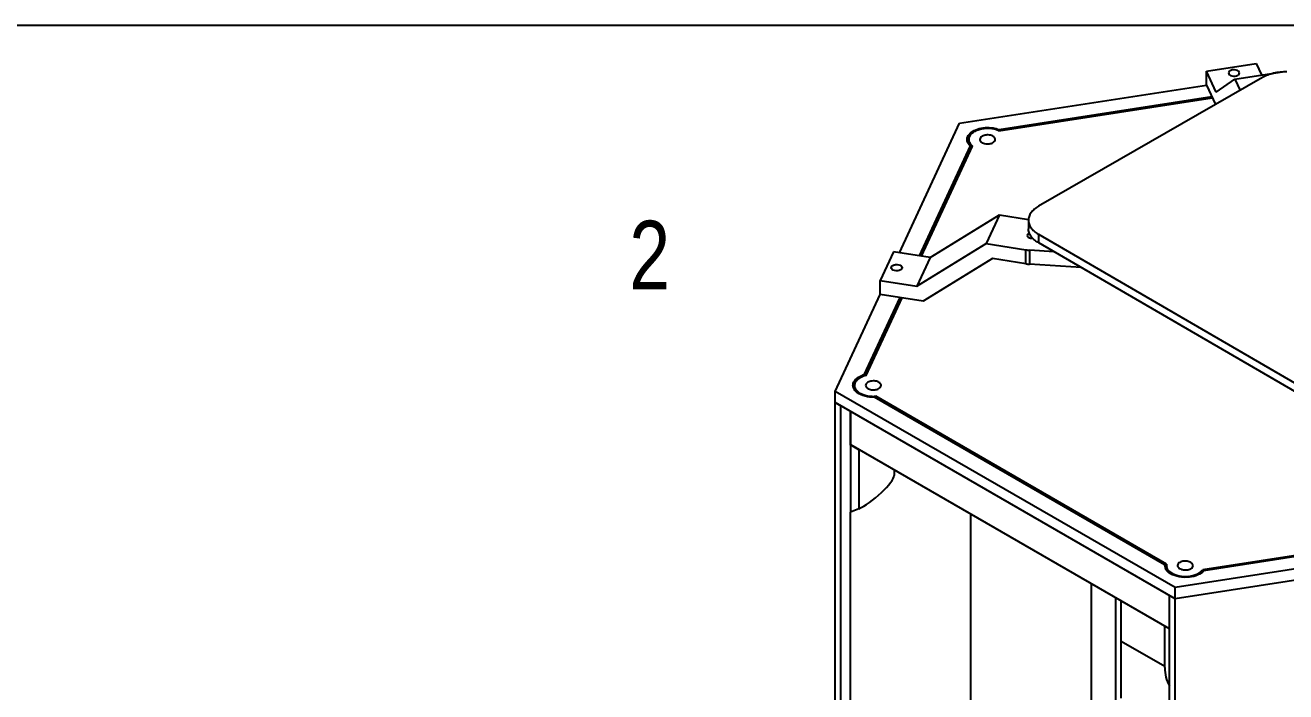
# Model space of a CAD drawing. Header units: millimetres. Extents: x 0 to 1189, y 0 to 841.
# Drawn here: x 350.6 to 717.8, y 646.9 to 841 of the extents above; entities that cross this region are included whole.
import ezdxf

# ---------------------------------------------------------------- set-up
doc = ezdxf.new("R2010")
doc.units = ezdxf.units.MM
doc.header["$LTSCALE"] = 65.395
doc.layers.get('0').update_dxf_attribs({"linetype": 'CONTINUOUS'})
doc.layers.add('AXIS', color=7, linetype='CONTINUOUS')
doc.layers.add('SURFACES', color=7, linetype='CONTINUOUS')
doc.styles.get("Standard").update_dxf_attribs({"font": 'txt', "width": 0.8})

msp = doc.modelspace()

# ---------------------------------------------------------------- linework, layer by layer
at = {"color": 7, "linetype": 'Continuous'}
for p, q in [((0, 841), (1189, 841)), ((694.67, 827.64), (709.16, 829.89)), ((709.16, 829.89), (710.72, 826.52)), ((694.67, 823.56), (694.67, 827.64)), ((697.53, 821.47), (694.67, 827.64)), ((702.95, 825.32), (717.44, 827.56)), ((717.44, 827.56), (717.5, 827.42)), ((710.99, 825.74), (645.77, 788.28)), ((694.67, 823.56), (697.3, 817.88)), ((697.53, 821.47), (702.95, 825.32)), ((702.95, 825.32), (704.48, 822.01)), ((634.26, 810.63), (696.22, 820.22)), ((634.26, 810.27), (634.26, 810.63)), ((611.07, 773.84), (625.93, 805.85)), ((625.93, 804.52), (625.93, 805.85)), ((642.82, 784.19), (642.82, 781.74)), ((645.73, 780.12), (726.84, 733.05)), ((650.28, 775.03), (643.17, 775.47)), ((645.73, 777.67), (726.84, 730.6)), ((658.17, 770.45), (643.17, 771.39)), ((594.99, 739.2), (605.42, 761.67)), ((594.99, 738.86), (594.99, 739.2)), ((586.54, 554.69), (586.54, 731.1)), ((586.54, 731.1), (588.17, 730.16)), ((682.56, 683.82), (597.99, 732.65)), ((588.17, 552.37), (588.17, 730.16)), ((591.11, 718.74), (591.11, 728.46)), ((591.11, 718.97), (591, 718.73)), ((593.46, 717.33), (591.01, 718.75)), ((591.01, 718.73), (591.01, 699.15)), ((683.9, 665.17), (591.11, 718.74)), ((603.7, 711.47), (603.7, 709.82)), ((591, 548.34), (591.01, 699.15)), ((593.46, 700.18), (591.01, 699.15)), ((626.04, 565.61), (626.04, 698.58)), ((732.82, 688.11), (693.91, 682.09)), ((682.55, 683.66), (682.56, 683.82)), ((682.56, 683.66), (682.56, 683.82)), ((661.17, 609), (661.17, 678.29)), ((668.24, 604.92), (668.24, 674.21)), ((669.84, 645.02), (669.84, 673.28)), ((669.84, 661.62), (682.55, 654.28))]:
    msp.add_line(p, q, dxfattribs=at)
at = {"color": 9, "linetype": 'Continuous'}
for p, q in [((645.73, 780.12), (645.73, 777.67)), ((593.46, 717.33), (593.46, 700.18))]:
    msp.add_line(p, q, dxfattribs=at)
at = {"color": 7, "linetype": 'Continuous'}
for centre, radius, start, end in [((648.43, 783.13), 6.04, 224.149, 224.8375), ((597.2, 731.61), 7.91, 106.2371, 110.2979), ((593.73, 736.11), 2.03, 170.5851, 179.9268), ((593.7, 736.11), 2.01, 179.9553, 181.8514), ((684.55, 683.66), 1.99, 179.9348, 181.1371), ((684.56, 683.66), 2.01, 181.1387, 183.7039), ((684.63, 683.66), 2.08, 183.7815, 195.1169), ((684.81, 683.71), 2.26, 195.1439, 204.2469), ((686.81, 685.57), 5.03, 233.2732, 238.7116)]:
    msp.add_arc(centre, radius, start, end, dxfattribs=at)
msp.add_ellipse((597.7, 705.08), major_axis=(5.9, 5.06), ratio=0.218381, start_param=-2.541249, end_param=-0.185054, dxfattribs=at)
for points, knots in [([(701.56, 827.74), (701.49, 827.7), (701.26, 827.55), (701.09, 827.29), (701.09, 827.09)], [0, 0, 0, 0, 0.29449, 1, 1, 1, 1]), ([(701.09, 827.09), (701.09, 826.9), (701.38, 826.46), (702.11, 826.19), (702.98, 826.13), (703.57, 826.3), (703.82, 826.44)], [0, 0, 0, 0, 0.183509, 0.435119, 0.728337, 1, 1, 1, 1]), ([(704.29, 827.09), (704.29, 827.28), (704, 827.72), (703.27, 828), (702.4, 828.05), (701.81, 827.89), (701.56, 827.74)], [0, 0, 0, 0, 0.183509, 0.435119, 0.728337, 1, 1, 1, 1]), ([(703.82, 826.44), (703.89, 826.48), (704.12, 826.63), (704.29, 826.9), (704.29, 827.09)], [0, 0, 0, 0, 0.29449, 1, 1, 1, 1]), ([(718.07, 827.43), (716.78, 827.43), (714.33, 827.17), (711.99, 826.32), (710.99, 825.74)], [0, 0, 0, 0, 0.525401, 1, 1, 1, 1]), ([(625.3, 808.87), (625.6, 809.36), (626.59, 810.23), (628.53, 810.99), (630.81, 811.28), (632.4, 811.13), (633.18, 810.95)], [0, 0, 0, 0, 0.200037, 0.446063, 0.721999, 1, 1, 1, 1]), ([(629.33, 808.65), (629.14, 808.55), (628.82, 808.3), (628.67, 807.91), (628.67, 807.74)], [0, 0, 0, 0, 0.550751, 1, 1, 1, 1]), ([(633.17, 807.74), (633.17, 808.01), (632.89, 808.44), (632.33, 808.77), (631.56, 809.03), (630.51, 809.08), (629.67, 808.85), (629.33, 808.65)], [0, 0, 0, 0, 0.183291, 0.301475, 0.436206, 0.728901, 1, 1, 1, 1]), ([(633.18, 810.95), (633.27, 810.93), (633.63, 810.84), (633.99, 810.73), (634.26, 810.63)], [0, 0, 0, 0, 0.256315, 1, 1, 1, 1]), ([(625.19, 806.81), (625.15, 806.88), (625.03, 807.17), (624.97, 807.49), (624.97, 807.73)], [0, 0, 0, 0, 0.25835, 1, 1, 1, 1]), ([(625.93, 805.85), (625.85, 805.93), (625.56, 806.21), (625.32, 806.54), (625.19, 806.81)], [0, 0, 0, 0, 0.266128, 1, 1, 1, 1]), ([(628.67, 807.74), (628.67, 807.46), (628.95, 807.03), (629.5, 806.7), (630.28, 806.44), (631.33, 806.39), (632.16, 806.62), (632.51, 806.82)], [0, 0, 0, 0, 0.183291, 0.301475, 0.436206, 0.728901, 1, 1, 1, 1]), ([(632.51, 806.82), (632.69, 806.92), (633.01, 807.17), (633.17, 807.56), (633.17, 807.74)], [0, 0, 0, 0, 0.550751, 1, 1, 1, 1]), ([(645.77, 788.28), (645.33, 788.03), (644.53, 787.48), (643.57, 786.48), (642.96, 785.37), (642.82, 784.57), (642.82, 784.19)], [0, 0, 0, 0, 0.289946, 0.549249, 0.782369, 1, 1, 1, 1]), ([(642.82, 784.19), (642.82, 783.81), (642.96, 783.02), (643.56, 781.92), (644.5, 780.92), (645.3, 780.37), (645.73, 780.12)], [0, 0, 0, 0, 0.217912, 0.45115, 0.710347, 1, 1, 1, 1]), ([(642.92, 780.39), (642.86, 780.35), (642.65, 780.21), (642.48, 779.96), (642.48, 779.78)], [0, 0, 0, 0, 0.294726, 1, 1, 1, 1]), ([(642.48, 779.78), (642.48, 779.58), (642.83, 779.12), (643.31, 778.99), (643.6, 778.94)], [0, 0, 0, 0, 0.415619, 1, 1, 1, 1]), ([(643.57, 779.54), (643.34, 779.87), (642.96, 780.57), (642.82, 781.36), (642.82, 781.74)], [0, 0, 0, 0, 0.516887, 1, 1, 1, 1]), ([(644.1, 778.92), (644.05, 778.97), (643.86, 779.17), (643.69, 779.38), (643.57, 779.54)], [0, 0, 0, 0, 0.256591, 1, 1, 1, 1]), ([(645.73, 777.67), (645.58, 777.76), (645.02, 778.1), (644.49, 778.52), (644.15, 778.87)], [0, 0, 0, 0, 0.263603, 1, 1, 1, 1]), ([(591.96, 737.12), (592.07, 737.33), (592.69, 738.2), (593.68, 738.74), (594.46, 739.03)], [0, 0, 0, 0, 0.21648, 1, 1, 1, 1]), ([(591.98, 735.06), (591.94, 735.14), (591.79, 735.45), (591.71, 735.79), (591.7, 736.05)], [0, 0, 0, 0, 0.260156, 1, 1, 1, 1]), ([(593, 733.95), (592.89, 734.03), (592.5, 734.35), (592.16, 734.74), (591.98, 735.06)], [0, 0, 0, 0, 0.270562, 1, 1, 1, 1]), ([(596.07, 737), (595.89, 736.9), (595.57, 736.65), (595.41, 736.26), (595.41, 736.09)], [0, 0, 0, 0, 0.550751, 1, 1, 1, 1]), ([(595.41, 736.09), (595.41, 735.81), (595.69, 735.38), (596.25, 735.05), (597.02, 734.79), (598.07, 734.74), (598.91, 734.97), (599.26, 735.17)], [0, 0, 0, 0, 0.183291, 0.301475, 0.436206, 0.728901, 1, 1, 1, 1]), ([(599.91, 736.09), (599.91, 736.36), (599.63, 736.79), (599.08, 737.12), (598.31, 737.38), (597.25, 737.43), (596.42, 737.21), (596.07, 737)], [0, 0, 0, 0, 0.183291, 0.301475, 0.436206, 0.728901, 1, 1, 1, 1]), ([(599.26, 735.17), (599.44, 735.28), (599.76, 735.52), (599.91, 735.91), (599.91, 736.09)], [0, 0, 0, 0, 0.550751, 1, 1, 1, 1]), ([(597.99, 732.65), (597.06, 732.62), (595.31, 732.8), (593.66, 733.48), (593, 733.95)], [0, 0, 0, 0, 0.533307, 1, 1, 1, 1]), ([(686.92, 684.55), (686.74, 684.45), (686.42, 684.2), (686.26, 683.81), (686.26, 683.64)], [0, 0, 0, 0, 0.550751, 1, 1, 1, 1]), ([(686.26, 683.64), (686.26, 683.36), (686.54, 682.93), (687.1, 682.6), (687.87, 682.34), (688.92, 682.29), (689.76, 682.52), (690.1, 682.72)], [0, 0, 0, 0, 0.183291, 0.301475, 0.436206, 0.728901, 1, 1, 1, 1]), ([(690.76, 683.64), (690.76, 683.91), (690.48, 684.34), (689.93, 684.67), (689.15, 684.93), (688.1, 684.98), (687.27, 684.75), (686.92, 684.55)], [0, 0, 0, 0, 0.183291, 0.301475, 0.436206, 0.728901, 1, 1, 1, 1]), ([(690.1, 682.72), (690.29, 682.82), (690.61, 683.07), (690.76, 683.46), (690.76, 683.64)], [0, 0, 0, 0, 0.550751, 1, 1, 1, 1]), ([(683.8, 681.54), (683.71, 681.61), (683.38, 681.87), (683.1, 682.19), (682.93, 682.45)], [0, 0, 0, 0, 0.267057, 1, 1, 1, 1]), ([(689.72, 680.26), (688.73, 680.14), (686.81, 680.2), (684.97, 680.8), (684.2, 681.27)], [0, 0, 0, 0, 0.525781, 1, 1, 1, 1]), ([(693.91, 682.09), (693.45, 681.57), (692.09, 680.72), (690.56, 680.35), (689.72, 680.26)], [0, 0, 0, 0, 0.452556, 1, 1, 1, 1])]:
    msp.add_open_spline(points, degree=3, knots=knots, dxfattribs=at)
for points in [[(624.97, 807.73), (624.97, 807.88), (624.99, 808.04), (625.02, 808.19)], [(625.02, 808.19), (625.08, 808.43), (625.18, 808.66), (625.3, 808.87)], [(642.92, 780.39), (642.97, 780.42), (643.02, 780.44), (643.07, 780.47)], [(644.1, 778.92), (643.93, 778.91), (643.76, 778.92), (643.6, 778.94)], [(591.73, 736.44), (591.77, 736.68), (591.85, 736.91), (591.96, 737.12)], [(591.01, 718.73), (591.01, 722), (591, 725.26), (591, 728.52)], [(594.1, 717.01), (593.88, 717.11), (593.66, 717.21), (593.46, 717.33)], [(682.93, 682.45), (682.86, 682.56), (682.8, 682.67), (682.75, 682.78)]]:
    msp.add_open_spline(points, degree=3, dxfattribs=at)
at = {"layer": 'AXIS', "color": 7, "linetype": 'Continuous'}
for p, q in [((634.24, 810.27), (696.38, 819.88)), ((611.65, 773.75), (626.53, 805.82)), ((625.42, 806.43), (625.42, 807.74)), ((595.53, 739.01), (606, 761.58)), ((592.16, 734.78), (592.16, 736.09)), ((598.35, 732.45), (598.35, 732.94)), ((683.05, 684.03), (598.35, 732.94)), ((732.66, 688.45), (693.58, 682.4)), ((683.01, 682.34), (683.01, 683.64)), ((693.58, 681.77), (693.58, 682.4))]:
    msp.add_line(p, q, dxfattribs=at)
for centre, radius, start, end in [((597.65, 742.24), 9.33, 263.5462, 267.0533), ((597.67, 742.48), 9.57, 267.0399, 271.8816), ((597.67, 742.28), 9.37, 271.8787, 274.1161), ((684.87, 683.64), 1.86, 167.7933, 178.4183), ((684.86, 683.64), 1.84, 178.4499, 179.8362), ((684.88, 683.64), 1.87, 179.861, 188.8287), ((688.51, 689.87), 9.41, 263.0589, 277.1919)]:
    msp.add_arc(centre, radius, start, end, dxfattribs=at)
for points, knots in [([(634.24, 810.27), (633.36, 810.65), (631.4, 811.04), (628.97, 810.81), (627.24, 810.15), (626.25, 809.49), (625.58, 808.67), (625.42, 808.03), (625.42, 807.74)], [0, 0, 0, 0, 0.279536, 0.568827, 0.699899, 0.814862, 0.913098, 1, 1, 1, 1]), ([(625.71, 806.71), (625.81, 806.54), (625.97, 806.34), (626.15, 806.15), (626.2, 806.1)], [0, 0, 0, 0, 0.738695, 1, 1, 1, 1]), ([(595.53, 739.01), (595.05, 738.9), (594.19, 738.6), (593.09, 737.93), (592.35, 737.08), (592.16, 736.4), (592.16, 736.09)], [0, 0, 0, 0, 0.305581, 0.57373, 0.801065, 1, 1, 1, 1]), ([(592.16, 736.09), (592.16, 735.83), (592.24, 735.49), (592.39, 735.18), (592.44, 735.1)], [0, 0, 0, 0, 0.739045, 1, 1, 1, 1]), ([(592.44, 735.1), (592.78, 734.49), (594.14, 733.46), (595.71, 733.07), (596.6, 732.97)], [0, 0, 0, 0, 0.439442, 1, 1, 1, 1]), ([(683.26, 682.7), (683.59, 682.08), (684.93, 681.04), (686.49, 680.64), (687.38, 680.53)], [0, 0, 0, 0, 0.438387, 1, 1, 1, 1]), ([(689.69, 680.53), (690.02, 680.58), (691.19, 680.79), (692.34, 681.26), (693.01, 681.81)], [0, 0, 0, 0, 0.275617, 1, 1, 1, 1]), ([(693.01, 681.81), (693.07, 681.85), (693.27, 682.03), (693.46, 682.24), (693.58, 682.4)], [0, 0, 0, 0, 0.262319, 1, 1, 1, 1])]:
    msp.add_open_spline(points, degree=3, knots=knots, dxfattribs=at)
for points in [[(625.42, 807.74), (625.42, 807.5), (625.47, 807.25), (625.55, 807.03)], [(625.55, 807.03), (625.6, 806.92), (625.65, 806.81), (625.71, 806.71)], [(626.2, 806.1), (626.3, 806), (626.42, 805.91), (626.53, 805.82)], [(683.04, 683.35), (683.07, 683.12), (683.15, 682.9), (683.26, 682.7)]]:
    msp.add_open_spline(points, degree=3, dxfattribs=at)
at = {"layer": 'SURFACES', "color": 7, "linetype": 'Continuous'}
for p, q in [((622.77, 812.44), (694.67, 823.56)), ((605.27, 774.74), (622.77, 812.44)), ((614.2, 773.36), (634.4, 785.74)), ((634.4, 785.74), (630.52, 777.38)), ((634.4, 785.74), (642.86, 784.44)), ((603.51, 775.01), (599.62, 766.65)), ((614.2, 773.36), (603.51, 775.01)), ((610.31, 764.99), (630.52, 777.38)), ((630.52, 777.38), (642.04, 775.6)), ((614.2, 773.36), (610.31, 764.99)), ((632.38, 773.01), (612.18, 760.62)), ((642.04, 771.51), (632.38, 773.01)), ((599.62, 762.56), (599.62, 766.65)), ((599.62, 766.65), (610.31, 764.99)), ((586.54, 734.36), (599.62, 762.56)), ((612.18, 760.62), (599.62, 762.56)), ((586.54, 731.1), (586.54, 734.36)), ((685.53, 677.21), (586.54, 734.36)), ((685.53, 673.94), (586.54, 731.1)), ((820.76, 698.13), (685.53, 677.21)), ((820.76, 694.86), (685.53, 673.94)), ((685.53, 396.33), (685.53, 677.21)), ((683.9, 397.28), (683.9, 674.89)), ((682.55, 653.9), (682.55, 665.95))]:
    msp.add_line(p, q, dxfattribs=at)
at = {"layer": 'SURFACES', "color": 9, "linetype": 'Continuous'}
for p, q in [((642.04, 771.51), (642.04, 775.6)), ((643.17, 775.47), (643.17, 771.39))]:
    msp.add_line(p, q, dxfattribs=at)
at = {"layer": 'SURFACES', "color": 7, "linetype": 'Continuous'}
for centre, radius, start, end in [((643.95, 787.98), 12.53, 261.232, 266.4193), ((643.95, 783.9), 12.53, 261.232, 266.4193), ((686.61, 668.96), 4.68, 232.4294, 234.4951)]:
    msp.add_arc(centre, radius, start, end, dxfattribs=at)
msp.add_ellipse((688.55, 652.63), major_axis=(-1.81, 8.2), ratio=0.697902, start_param=1.264454, end_param=1.943433, dxfattribs=at)
for points, knots in [([(603.33, 771.03), (603.58, 771.18), (604.17, 771.34), (605.04, 771.29), (605.78, 771.01), (606.06, 770.57), (606.06, 770.38)], [0, 0, 0, 0, 0.271655, 0.564873, 0.816487, 1, 1, 1, 1]), ([(602.86, 770.38), (602.86, 770.44), (602.91, 770.72), (603.14, 770.93), (603.33, 771.03)], [0, 0, 0, 0, 0.220867, 1, 1, 1, 1]), ([(605.59, 769.73), (605.35, 769.58), (604.75, 769.42), (603.88, 769.47), (603.15, 769.75), (602.86, 770.19), (602.86, 770.38)], [0, 0, 0, 0, 0.271655, 0.564873, 0.816487, 1, 1, 1, 1]), ([(606.06, 770.38), (606.06, 770.32), (606.01, 770.04), (605.78, 769.83), (605.59, 769.73)], [0, 0, 0, 0, 0.220867, 1, 1, 1, 1])]:
    msp.add_open_spline(points, degree=3, knots=knots, dxfattribs=at)

# ---------------------------------------------------------------- texts
at = {"color": 2, "linetype": 'Continuous', "insert": (526.56, 784.04), "char_height": 20, "width": 29.2857, "attachment_point": 1, "line_spacing_factor": 0.9}
msp.add_mtext('2', dxfattribs=at)

doc.saveas('drawing.dxf')
